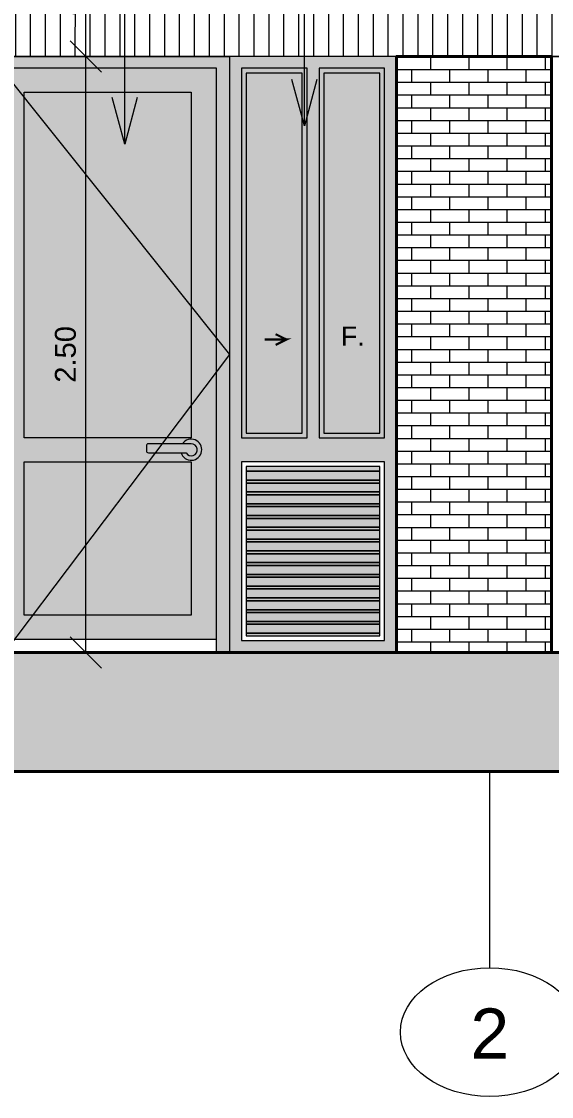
# Model space of a CAD drawing. Header units: metres. Extents: x 98211 to 98447, y 101204 to 101327.
# Drawn here: x 98419.079 to 98421.302, y 101317.554 to 101322.063 of the extents above; entities that cross this region are included whole.
import ezdxf
from ezdxf import colors
from ezdxf.entities.mleader import LeaderData, LeaderLine
from ezdxf.enums import TextEntityAlignment as Align
from ezdxf.math import Vec2, Vec3

# ---------------------------------------------------------------- set-up
doc = ezdxf.new("R2010")
doc.units = ezdxf.units.M
doc.header["$LTSCALE"] = 8
doc.header["$MEASUREMENT"] = 0
doc.header["$PDMODE"] = 1
doc.linetypes.add('DASHDOTX2', pattern=[2, 1, -0.5, 0, -0.5])
doc.linetypes.add('HIDDEN', pattern=[0.375, 0.25, -0.125])
doc.layers.get('0').update_dxf_attribs({"linetype": 'CONTINUOUS', "lineweight": 9})
doc.layers.get('DEFPOINTS').update_dxf_attribs({"linetype": 'CONTINUOUS'})
for name, color, linetype, lineweight in [('A-PLAN-ACHU1', 105, 'CONTINUOUS', 9), ('A-PLAN-ACHU3', 250, 'CONTINUOUS', 0), ('A-PUER', 36, 'CONTINUOUS', 13), ('A-VENT', 1, 'CONTINUOUS', 15), ('A_ACHURADADOS', 9, 'CONTINUOUS', 0), ('A_EJES', 75, 'DASHDOTX2', 5), ('A_MURO', 7, 'CONTINUOUS', 40), ('A_PLAN-4', 4, 'CONTINUOUS', 25), ('A_PLAN-5', 100, 'CONTINUOUS', 20), ('A_PLAN-8', 8, 'CONTINUOUS', 13), ('A_PROY', 16, 'HIDDEN', 5), ('A_PUER', 134, 'CONTINUOUS', 18), ('A_TEXT-DIM', 54, 'CONTINUOUS', 13), ('A_TEXT-IDEN', 5, 'CONTINUOUS', 18), ('A_TEXT-NOTA', 53, 'CONTINUOUS', 20), ('A_TEXT-SIMB', 195, 'CONTINUOUS', 20), ('A_VENT', 124, 'CONTINUOUS', 18)]:
    doc.layers.add(name, color=color, linetype=linetype, lineweight=lineweight)
doc.styles.add('ARIAL', font='arial.ttf')
doc.styles.add('DIM', font='arial.ttf')
doc.dimstyles.new('BAN_REP_1-50-2', dxfattribs={"dimtxt": 0.0875, "dimasz": 0.1313, "dimexe": 0.15, "dimexo": 0.03, "dimgap": 0.04, "dimtad": 1, "dimzin": 4, "dimdsep": 46, "dimtxsty": 'ARIAL', "dimblk": 'OBLIQUE', "dimcen": 0.075, "dimse1": 1, "dimse2": 1, "dimclrd": 256, "dimclre": 256, "dimclrt": 256, "dimadec": 0, "dimazin": 0, "dimtfac": 1, "dimtix": 1, "dimtofl": 0, "dimtmove": 1, "dimatfit": 3, "dimldrblk": 'OPEN90', "dimfxl": 1, "dimtolj": 1, "dimtzin": 0, "dimlwd": -1, "dimlwe": -1, "dimarcsym": 0})

# ---------------------------------------------------------------- blocks, each defined once
blk = doc.blocks.new('EJE')
at = {"layer": 'A_TEXT-SIMB'}
blk.add_ellipse((0, 0), major_axis=(-0.625, 0), ratio=0.72, dxfattribs=at)
at = {"layer": 'A_TEXT-IDEN', "style": 'ARIAL'}
blk.add_attdef('EJE', text='', height=0.35, dxfattribs=at).set_placement((0, -0.1843), align=Align.CENTER)
blk = doc.blocks.new('A$C58775FF0')
at = {"layer": 'A-PLAN-ACHU3'}
h = blk.add_hatch(color=252, dxfattribs=at)
h.dxf.hatch_style = 1
h.set_gradient(color1=(132, 132, 132), rotation=102, tint=1)
h.paths.add_polyline_path([(-0.0113, -0.0392), (-0.0113, -0.0204, -1.732051), (0.0226, -0.0008), (0.0226, -0.0338, 4.427005)])
at = {"layer": 'A-VENT', "transparency": 33554687}
h = blk.add_hatch(color=256, dxfattribs=at)
h.dxf.hatch_style = 1
h.set_gradient(color1=(91, 91, 91), color2=(132, 132, 132), rotation=90, tint=1, name='SPHERICAL')
edge = h.paths.add_edge_path()
edge.add_line((0.0226, -0.0008), (0.0226, -0.1623))
edge.add_arc((0.0151, -0.1623), 0.00755, -90, 0, ccw=False)
edge.add_line((0.0151, -0.1699), (-0.0038, -0.1699))
edge.add_arc((-0.0038, -0.1623), 0.00755, 180, 270, ccw=False)
edge.add_line((-0.0113, -0.1623), (-0.0113, -0.0204))
edge.add_arc((0, -0.0008), 0.0226, 0, 240, ccw=False)
at = {"layer": 'A-VENT'}
blk.add_lwpolyline([(-0.0113, -0.0392, -4.427005), (0.0226, -0.0338)], format="xyb", dxfattribs=at)
blk.add_lwpolyline([(0.0226, -0.0008), (0.0226, -0.1623, -0.414214), (0.0151, -0.1699), (-0.0038, -0.1699, -0.414214), (-0.0113, -0.1623), (-0.0113, -0.0204, -1.732051)], format="xyb", close=True, dxfattribs=at)
blk = doc.blocks.new('Puerta 1')
at = {"layer": 'A-PLAN-ACHU1', "true_color": 0x53c6c6, "transparency": 33554610}
h = blk.add_hatch(color=133, dxfattribs=at)
h.dxf.hatch_style = 1
h.set_gradient(color1=(158, 231, 255), tint=1)
h.paths.add_polyline_path([(99481.8405, 101771.2), (99482.5405, 101771.2), (99482.5405, 101769.75), (99481.8405, 101769.75)])
h = blk.add_hatch(color=133, dxfattribs=at)
h.dxf.hatch_style = 1
h.set_gradient(color1=(158, 231, 255), tint=1)
h.paths.add_polyline_path([(99481.8405, 101769.65), (99482.5405, 101769.65), (99482.5405, 101769.0056), (99481.8405, 101769.0056)])
at = {"layer": 'A-PUER', "transparency": 33554687}
h = blk.add_hatch(color=256, dxfattribs=at)
h.dxf.hatch_style = 1
h.set_gradient(color1=(91, 91, 91), color2=(214, 214, 214), tint=1, name='CURVED')
h.paths.add_polyline_path([(99482.7016, 101768.85), (99482.646, 101768.85), (99482.646, 101771.3), (99481.7571, 101771.3), (99481.7571, 101768.85), (99481.7016, 101768.85), (99481.7016, 101771.35), (99482.7016, 101771.35)])
h = blk.add_hatch(color=256, dxfattribs=at)
h.dxf.hatch_style = 1
h.set_gradient(color1=(132, 132, 132), tint=1, name='CURVED')
h.paths.add_polyline_path([(99482.646, 101771.3), (99481.7571, 101771.3), (99481.7571, 101768.9056), (99482.646, 101768.9056)])
h.paths.add_polyline_path([(99481.8405, 101771.2), (99482.5405, 101771.2), (99482.5405, 101769.75), (99481.8405, 101769.75)], flags=16)
h.paths.add_polyline_path([(99481.8405, 101769.65), (99482.5405, 101769.65), (99482.5405, 101769.0056), (99481.8405, 101769.0056)], flags=16)
at = {"layer": 'A-PUER'}
for points in [[(99482.7016, 101768.85), (99482.646, 101768.85), (99482.646, 101771.3), (99481.7571, 101771.3), (99481.7571, 101768.85), (99481.7016, 101768.85), (99481.7016, 101771.35), (99482.7016, 101771.35)], [(99482.646, 101771.3), (99481.7571, 101771.3), (99481.7571, 101768.9056), (99482.646, 101768.9056)], [(99481.8405, 101771.2), (99482.5405, 101771.2), (99482.5405, 101769.75), (99481.8405, 101769.75)], [(99481.8405, 101769.65), (99482.5405, 101769.65), (99482.5405, 101769.0056), (99481.8405, 101769.0056)]]:
    blk.add_lwpolyline(points, close=True, dxfattribs=at)
at = {"layer": 'A_PROY', "ltscale": 2}
blk.add_lwpolyline([(99481.7016, 101771.35), (99482.7016, 101770.1), (99481.7571, 101768.85)], dxfattribs=at)
at = {"layer": 'A-PUER', "xscale": -1.111111111110999, "yscale": 1.111111111110999, "zscale": 1.111111111110999, "rotation": 270}
blk.add_blockref('A$C58775FF0', (99482.5414, 101769.7), dxfattribs=at)
blk = doc.blocks.new('Ventana 05')
at = {"layer": 'A-PLAN-ACHU1'}
h = blk.add_hatch(color=256, dxfattribs=at)
h.dxf.hatch_style = 1
h.set_gradient(color1=(91, 91, 91), color2=(173, 173, 173), tint=1)
h.paths.add_polyline_path([(99439.555, 101752.8347), (99439.79, 101752.8347), (99439.79, 101752.1669), (99439.81, 101752.1669), (99439.81, 101752.8547), (99439.535, 101752.8547), (99439.535, 101751.3047), (99439.81, 101751.3047), (99439.81, 101752.1669), (99439.79, 101752.1669), (99439.79, 101751.3247), (99439.555, 101751.3247)])
h.paths.add_polyline_path([(99439.485, 101752.8547), (99439.21, 101752.8547), (99439.21, 101751.3047), (99439.485, 101751.3047)])
h.paths.add_polyline_path([(99439.465, 101751.3247), (99439.23, 101751.3247), (99439.23, 101752.8347), (99439.465, 101752.8347)], flags=16)
at = {"layer": 'A-PLAN-ACHU1', "true_color": 0x53c6c6, "transparency": 33554610}
h = blk.add_hatch(color=133, dxfattribs=at)
h.dxf.hatch_style = 1
h.set_gradient(color1=(158, 231, 255), tint=1)
h.paths.add_polyline_path([(99439.465, 101752.8347), (99439.23, 101752.8347), (99439.23, 101751.3247), (99439.465, 101751.3247)])
h = blk.add_hatch(color=133, dxfattribs=at)
h.dxf.hatch_style = 1
h.set_gradient(color1=(158, 231, 255), rotation=180, tint=1)
h.paths.add_polyline_path([(99439.555, 101751.3247), (99439.79, 101751.3247), (99439.79, 101752.8347), (99439.555, 101752.8347)])
at = {"layer": 'A-PLAN-ACHU1', "transparency": 33554687}
h = blk.add_hatch(color=256, dxfattribs=at)
h.dxf.hatch_style = 1
h.set_gradient(color1=(91, 91, 91), color2=(214, 214, 214), rotation=90, tint=1, name='CYLINDER')
h.paths.add_polyline_path([(99439.79, 101751.1847), (99439.23, 101751.1847), (99439.23, 101751.1645), (99439.79, 101751.1645)])
h = blk.add_hatch(color=256, dxfattribs=at)
h.dxf.hatch_style = 1
h.set_gradient(color1=(255, 255, 255), color2=(91, 91, 91), rotation=90, tint=1)
h.paths.add_polyline_path([(99439.79, 101751.1645), (99439.23, 101751.1645), (99439.23, 101751.1269), (99439.79, 101751.1269)])
h = blk.add_hatch(color=256, dxfattribs=at)
h.dxf.hatch_style = 1
h.set_gradient(color1=(91, 91, 91), color2=(214, 214, 214), rotation=90, tint=1, name='CYLINDER')
h.paths.add_polyline_path([(99439.79, 101751.1269), (99439.23, 101751.1269), (99439.23, 101751.1151), (99439.79, 101751.1151)])
h = blk.add_hatch(color=256, dxfattribs=at)
h.dxf.hatch_style = 1
h.set_gradient(color1=(255, 255, 255), color2=(91, 91, 91), rotation=90, tint=1)
h.paths.add_polyline_path([(99439.79, 101751.1151), (99439.23, 101751.1151), (99439.23, 101751.0776), (99439.79, 101751.0776)])
h = blk.add_hatch(color=256, dxfattribs=at)
h.dxf.hatch_style = 1
h.set_gradient(color1=(91, 91, 91), color2=(214, 214, 214), rotation=90, tint=1, name='CYLINDER')
h.paths.add_polyline_path([(99439.79, 101751.0776), (99439.23, 101751.0776), (99439.23, 101751.0657), (99439.79, 101751.0657)])
h = blk.add_hatch(color=256, dxfattribs=at)
h.dxf.hatch_style = 1
h.set_gradient(color1=(255, 255, 255), color2=(91, 91, 91), rotation=90, tint=1)
h.paths.add_polyline_path([(99439.79, 101751.0657), (99439.23, 101751.0657), (99439.23, 101751.0282), (99439.79, 101751.0282)])
h = blk.add_hatch(color=256, dxfattribs=at)
h.dxf.hatch_style = 1
h.set_gradient(color1=(91, 91, 91), color2=(214, 214, 214), rotation=90, tint=1, name='CYLINDER')
h.paths.add_polyline_path([(99439.79, 101751.0282), (99439.23, 101751.0282), (99439.23, 101751.0164), (99439.79, 101751.0164)])
h = blk.add_hatch(color=256, dxfattribs=at)
h.dxf.hatch_style = 1
h.set_gradient(color1=(255, 255, 255), color2=(91, 91, 91), rotation=90, tint=1)
h.paths.add_polyline_path([(99439.79, 101751.0164), (99439.23, 101751.0164), (99439.23, 101750.9788), (99439.79, 101750.9788)])
h = blk.add_hatch(color=256, dxfattribs=at)
h.dxf.hatch_style = 1
h.set_gradient(color1=(91, 91, 91), color2=(214, 214, 214), rotation=90, tint=1, name='CYLINDER')
h.paths.add_polyline_path([(99439.79, 101750.9788), (99439.23, 101750.9788), (99439.23, 101750.967), (99439.79, 101750.967)])
h = blk.add_hatch(color=256, dxfattribs=at)
h.dxf.hatch_style = 1
h.set_gradient(color1=(255, 255, 255), color2=(91, 91, 91), rotation=90, tint=1)
h.paths.add_polyline_path([(99439.79, 101750.967), (99439.23, 101750.967), (99439.23, 101750.9294), (99439.79, 101750.9294)])
h = blk.add_hatch(color=256, dxfattribs=at)
h.dxf.hatch_style = 1
h.set_gradient(color1=(91, 91, 91), color2=(214, 214, 214), rotation=90, tint=1, name='CYLINDER')
h.paths.add_polyline_path([(99439.79, 101750.9294), (99439.23, 101750.9294), (99439.23, 101750.9176), (99439.79, 101750.9176)])
h = blk.add_hatch(color=256, dxfattribs=at)
h.dxf.hatch_style = 1
h.set_gradient(color1=(255, 255, 255), color2=(91, 91, 91), rotation=90, tint=1)
h.paths.add_polyline_path([(99439.79, 101750.9176), (99439.23, 101750.9176), (99439.23, 101750.8801), (99439.79, 101750.8801)])
h = blk.add_hatch(color=256, dxfattribs=at)
h.dxf.hatch_style = 1
h.set_gradient(color1=(91, 91, 91), color2=(214, 214, 214), rotation=90, tint=1, name='CYLINDER')
h.paths.add_polyline_path([(99439.79, 101750.8801), (99439.23, 101750.8801), (99439.23, 101750.8683), (99439.79, 101750.8683)])
h = blk.add_hatch(color=256, dxfattribs=at)
h.dxf.hatch_style = 1
h.set_gradient(color1=(255, 255, 255), color2=(91, 91, 91), rotation=90, tint=1)
h.paths.add_polyline_path([(99439.79, 101750.8683), (99439.23, 101750.8683), (99439.23, 101750.8307), (99439.79, 101750.8307)])
h = blk.add_hatch(color=256, dxfattribs=at)
h.dxf.hatch_style = 1
h.set_gradient(color1=(91, 91, 91), color2=(214, 214, 214), rotation=90, tint=1, name='CYLINDER')
h.paths.add_polyline_path([(99439.79, 101750.8307), (99439.23, 101750.8307), (99439.23, 101750.8189), (99439.79, 101750.8189)])
h = blk.add_hatch(color=256, dxfattribs=at)
h.dxf.hatch_style = 1
h.set_gradient(color1=(255, 255, 255), color2=(91, 91, 91), rotation=90, tint=1)
h.paths.add_polyline_path([(99439.79, 101750.8189), (99439.23, 101750.8189), (99439.23, 101750.7813), (99439.79, 101750.7813)])
h = blk.add_hatch(color=256, dxfattribs=at)
h.dxf.hatch_style = 1
h.set_gradient(color1=(91, 91, 91), color2=(214, 214, 214), rotation=90, tint=1, name='CYLINDER')
h.paths.add_polyline_path([(99439.79, 101750.7813), (99439.23, 101750.7813), (99439.23, 101750.7695), (99439.79, 101750.7695)])
h = blk.add_hatch(color=256, dxfattribs=at)
h.dxf.hatch_style = 1
h.set_gradient(color1=(255, 255, 255), color2=(91, 91, 91), rotation=90, tint=1)
h.paths.add_polyline_path([(99439.79, 101750.7695), (99439.23, 101750.7695), (99439.23, 101750.732), (99439.79, 101750.732)])
h = blk.add_hatch(color=256, dxfattribs=at)
h.dxf.hatch_style = 1
h.set_gradient(color1=(91, 91, 91), color2=(214, 214, 214), rotation=90, tint=1, name='CYLINDER')
h.paths.add_polyline_path([(99439.79, 101750.732), (99439.23, 101750.732), (99439.23, 101750.7201), (99439.79, 101750.7201)])
h = blk.add_hatch(color=256, dxfattribs=at)
h.dxf.hatch_style = 1
h.set_gradient(color1=(255, 255, 255), color2=(91, 91, 91), rotation=90, tint=1)
h.paths.add_polyline_path([(99439.79, 101750.7201), (99439.23, 101750.7201), (99439.23, 101750.6826), (99439.79, 101750.6826)])
h = blk.add_hatch(color=256, dxfattribs=at)
h.dxf.hatch_style = 1
h.set_gradient(color1=(91, 91, 91), color2=(214, 214, 214), rotation=90, tint=1, name='CYLINDER')
h.paths.add_polyline_path([(99439.79, 101750.6826), (99439.23, 101750.6826), (99439.23, 101750.6708), (99439.79, 101750.6708)])
h = blk.add_hatch(color=256, dxfattribs=at)
h.dxf.hatch_style = 1
h.set_gradient(color1=(255, 255, 255), color2=(91, 91, 91), rotation=90, tint=1)
h.paths.add_polyline_path([(99439.79, 101750.6708), (99439.23, 101750.6708), (99439.23, 101750.6332), (99439.79, 101750.6332)])
h = blk.add_hatch(color=256, dxfattribs=at)
h.dxf.hatch_style = 1
h.set_gradient(color1=(91, 91, 91), color2=(214, 214, 214), rotation=90, tint=1, name='CYLINDER')
h.paths.add_polyline_path([(99439.79, 101750.6332), (99439.23, 101750.6332), (99439.23, 101750.6214), (99439.79, 101750.6214)])
h = blk.add_hatch(color=256, dxfattribs=at)
h.dxf.hatch_style = 1
h.set_gradient(color1=(255, 255, 255), color2=(91, 91, 91), rotation=90, tint=1)
h.paths.add_polyline_path([(99439.79, 101750.6214), (99439.23, 101750.6214), (99439.23, 101750.5838), (99439.79, 101750.5838)])
h = blk.add_hatch(color=256, dxfattribs=at)
h.dxf.hatch_style = 1
h.set_gradient(color1=(91, 91, 91), color2=(214, 214, 214), rotation=90, tint=1, name='CYLINDER')
h.paths.add_polyline_path([(99439.79, 101750.5838), (99439.23, 101750.5838), (99439.23, 101750.572), (99439.79, 101750.572)])
h = blk.add_hatch(color=256, dxfattribs=at)
h.dxf.hatch_style = 1
h.set_gradient(color1=(255, 255, 255), color2=(91, 91, 91), rotation=90, tint=1)
h.paths.add_polyline_path([(99439.79, 101750.572), (99439.23, 101750.572), (99439.23, 101750.5345), (99439.79, 101750.5345)])
h = blk.add_hatch(color=256, dxfattribs=at)
h.dxf.hatch_style = 1
h.set_gradient(color1=(91, 91, 91), color2=(214, 214, 214), rotation=90, tint=1, name='CYLINDER')
h.paths.add_polyline_path([(99439.79, 101750.5345), (99439.23, 101750.5345), (99439.23, 101750.5227), (99439.79, 101750.5227)])
h = blk.add_hatch(color=256, dxfattribs=at)
h.dxf.hatch_style = 1
h.set_gradient(color1=(255, 255, 255), color2=(91, 91, 91), rotation=90, tint=1)
h.paths.add_polyline_path([(99439.79, 101750.5227), (99439.23, 101750.5227), (99439.23, 101750.4851), (99439.79, 101750.4851)])
h = blk.add_hatch(color=256, dxfattribs=at)
h.dxf.hatch_style = 1
h.set_gradient(color1=(91, 91, 91), color2=(214, 214, 214), rotation=90, tint=1, name='CYLINDER')
h.paths.add_polyline_path([(99439.79, 101750.4851), (99439.23, 101750.4851), (99439.23, 101750.4747), (99439.79, 101750.4747)])
at = {"layer": 'A-PLAN-ACHU3'}
h = blk.add_hatch(dxfattribs=at)
h.set_pattern_fill('ANGLE', color=252)
h.set_pattern_definition([(0, (96639.93, 100548.839), (0, 6.985), [5.08, -1.905]), (90, (96639.93, 100548.839), (-6.985, 4e-16), [5.08, -1.905])])
h.paths.add_polyline_path([(99439.21, 101751.2047), (99439.21, 101750.4547), (99439.81, 101750.4547), (99439.81, 101751.2047)])
h.paths.add_polyline_path([(99439.79, 101751.1847), (99439.79, 101750.4747), (99439.23, 101750.4747), (99439.23, 101751.1847)], flags=16)
at = {"layer": 'A-PUER', "transparency": 33554687}
h = blk.add_hatch(color=256, dxfattribs=at)
h.dxf.hatch_style = 1
h.set_gradient(color1=(91, 91, 91), color2=(214, 214, 214), tint=1, name='CURVED')
h.paths.add_polyline_path([(99439.535, 101751.3047), (99439.535, 101752.8547), (99439.81, 101752.8547), (99439.81, 101752.1669), (99439.86, 101752.1669), (99439.86, 101752.9047), (99439.16, 101752.9047), (99439.16, 101750.4047), (99439.86, 101750.4047), (99439.86, 101752.1669), (99439.81, 101752.1669), (99439.81, 101751.3047)])
h.paths.add_polyline_path([(99439.81, 101751.2047), (99439.81, 101750.4547), (99439.21, 101750.4547), (99439.21, 101751.2047)], flags=16)
h.paths.add_polyline_path([(99439.79, 101751.1847), (99439.79, 101750.4747), (99439.23, 101750.4747), (99439.23, 101751.1847)], flags=0)
h.paths.add_polyline_path([(99439.485, 101751.3047), (99439.21, 101751.3047), (99439.21, 101752.8547), (99439.485, 101752.8547)], flags=16)
h.paths.add_polyline_path([(99439.465, 101751.3247), (99439.23, 101751.3247), (99439.23, 101752.8347), (99439.465, 101752.8347)], flags=0)
h.paths.add_polyline_path([(99439.6713, 101750.727, -0.414214), (99439.7313, 101750.667), (99439.7313, 101750.5995, -0.414214), (99439.6713, 101750.5395), (99439.3488, 101750.5395, -0.414214), (99439.2888, 101750.5995), (99439.2888, 101750.667, -0.414214), (99439.3488, 101750.727)], flags=0)
h.paths.add_polyline_path([(99439.3487, 101750.5486), (99439.6714, 101750.5486), (99439.6714, 101750.7182), (99439.3487, 101750.7182)], flags=8)
at = {"layer": 'A-PLAN-ACHU1'}
for points in [[(99439.79, 101751.1847), (99439.23, 101751.1847), (99439.23, 101751.1645), (99439.79, 101751.1645)], [(99439.79, 101751.1645), (99439.23, 101751.1645), (99439.23, 101751.1269), (99439.79, 101751.1269)], [(99439.79, 101751.1269), (99439.23, 101751.1269), (99439.23, 101751.1151), (99439.79, 101751.1151)], [(99439.79, 101751.1151), (99439.23, 101751.1151), (99439.23, 101751.0776), (99439.79, 101751.0776)], [(99439.79, 101751.0776), (99439.23, 101751.0776), (99439.23, 101751.0657), (99439.79, 101751.0657)], [(99439.79, 101751.0657), (99439.23, 101751.0657), (99439.23, 101751.0282), (99439.79, 101751.0282)], [(99439.79, 101751.0282), (99439.23, 101751.0282), (99439.23, 101751.0164), (99439.79, 101751.0164)], [(99439.79, 101751.0164), (99439.23, 101751.0164), (99439.23, 101750.9788), (99439.79, 101750.9788)], [(99439.79, 101750.9788), (99439.23, 101750.9788), (99439.23, 101750.967), (99439.79, 101750.967)], [(99439.79, 101750.967), (99439.23, 101750.967), (99439.23, 101750.9294), (99439.79, 101750.9294)], [(99439.79, 101750.9294), (99439.23, 101750.9294), (99439.23, 101750.9176), (99439.79, 101750.9176)], [(99439.79, 101750.9176), (99439.23, 101750.9176), (99439.23, 101750.8801), (99439.79, 101750.8801)], [(99439.79, 101750.8801), (99439.23, 101750.8801), (99439.23, 101750.8683), (99439.79, 101750.8683)], [(99439.79, 101750.8683), (99439.23, 101750.8683), (99439.23, 101750.8307), (99439.79, 101750.8307)], [(99439.79, 101750.8307), (99439.23, 101750.8307), (99439.23, 101750.8189), (99439.79, 101750.8189)], [(99439.79, 101750.8189), (99439.23, 101750.8189), (99439.23, 101750.7813), (99439.79, 101750.7813)], [(99439.79, 101750.7813), (99439.23, 101750.7813), (99439.23, 101750.7695), (99439.79, 101750.7695)], [(99439.79, 101750.7695), (99439.23, 101750.7695), (99439.23, 101750.732), (99439.79, 101750.732)], [(99439.79, 101750.732), (99439.23, 101750.732), (99439.23, 101750.7201), (99439.79, 101750.7201)], [(99439.79, 101750.7201), (99439.23, 101750.7201), (99439.23, 101750.6826), (99439.79, 101750.6826)], [(99439.79, 101750.6826), (99439.23, 101750.6826), (99439.23, 101750.6708), (99439.79, 101750.6708)], [(99439.79, 101750.6708), (99439.23, 101750.6708), (99439.23, 101750.6332), (99439.79, 101750.6332)], [(99439.79, 101750.6332), (99439.23, 101750.6332), (99439.23, 101750.6214), (99439.79, 101750.6214)], [(99439.79, 101750.6214), (99439.23, 101750.6214), (99439.23, 101750.5838), (99439.79, 101750.5838)], [(99439.79, 101750.5838), (99439.23, 101750.5838), (99439.23, 101750.572), (99439.79, 101750.572)], [(99439.79, 101750.572), (99439.23, 101750.572), (99439.23, 101750.5345), (99439.79, 101750.5345)], [(99439.79, 101750.5345), (99439.23, 101750.5345), (99439.23, 101750.5227), (99439.79, 101750.5227)], [(99439.79, 101750.5227), (99439.23, 101750.5227), (99439.23, 101750.4851), (99439.79, 101750.4851)], [(99439.79, 101750.4851), (99439.23, 101750.4851), (99439.23, 101750.4747), (99439.79, 101750.4747)]]:
    blk.add_lwpolyline(points, close=True, dxfattribs=at)
at = {"layer": 'A-VENT'}
for points in [[(99439.16, 101750.4047), (99439.86, 101750.4047), (99439.86, 101752.9047), (99439.16, 101752.9047)], [(99439.485, 101752.8547), (99439.21, 101752.8547), (99439.21, 101751.3047), (99439.485, 101751.3047)], [(99439.535, 101751.3047), (99439.81, 101751.3047), (99439.81, 101752.8547), (99439.535, 101752.8547)], [(99439.21, 101751.2047), (99439.21, 101750.4547), (99439.81, 101750.4547), (99439.81, 101751.2047)]]:
    blk.add_lwpolyline(points, close=True, dxfattribs=at)
at = {"layer": 'A-VENT', "const_width": 0.00916}
blk.add_lwpolyline([(99439.3073, 101751.7169), (99439.3989, 101751.7169), (99439.3531, 101751.6944), (99439.3989, 101751.7169), (99439.3531, 101751.7395)], dxfattribs=at)
at = {"layer": 'A_PLAN-8'}
for points in [[(99439.465, 101752.8347), (99439.23, 101752.8347), (99439.23, 101751.3247), (99439.465, 101751.3247)], [(99439.555, 101751.3247), (99439.79, 101751.3247), (99439.79, 101752.8347), (99439.555, 101752.8347)], [(99439.23, 101751.1847), (99439.23, 101750.4747), (99439.79, 101750.4747), (99439.79, 101751.1847)]]:
    blk.add_lwpolyline(points, close=True, dxfattribs=at)
at = {"layer": 'A_TEXT-DIM', "color": 1, "insert": (99439.627, 101751.7713), "char_height": 0.08, "width": 18.162908, "attachment_point": 1, "style": 'DIM'}
blk.add_mtext('F.', dxfattribs=at)
blk = doc.blocks.new('_Open30')
at = {"color": 0, "linetype": 'ByBlock', "lineweight": -2}
for p, q in [((-1, 0.268), (0, 0)), ((0, 0), (-1, -0.268)), ((0, 0), (-1, 0))]:
    blk.add_line(p, q, dxfattribs=at)
blk = doc.blocks.new('_Oblique')
at = {"color": 0, "linetype": 'ByBlock', "lineweight": -2}
blk.add_line((-0.5, -0.5), (0.5, 0.5), dxfattribs=at)
blk = doc.blocks.new('*D206')
at = {"layer": 'A_TEXT-DIM', "transparency": 16777216}
blk.add_line((98419.3485, 101319.4165), (98419.3485, 101321.9165), dxfattribs=at)
at = {"layer": 'DEFPOINTS', "color": 0, "transparency": 16777216}
for p in [(98419.3485, 101321.9165), (98419.609, 101321.9165), (98419.609, 101319.4165)]:
    blk.add_point(p, dxfattribs=at)
at = {"layer": 'A_TEXT-DIM', "transparency": 16777216, "xscale": 0.1313, "yscale": 0.1313, "zscale": 0.1313}
for p, rotation in [((98419.3485, 101321.9165), 90), ((98419.3485, 101319.4165), 270)]:
    blk.add_blockref('_Oblique', p, dxfattribs=dict(at, rotation=rotation))
at = {"layer": 'A_TEXT-DIM', "transparency": 16777216, "insert": (98419.2638, 101320.6665), "char_height": 0.0875, "attachment_point": 5, "rotation": 90, "style": 'ARIAL'}
blk.add_mtext('\\A1;2.50', dxfattribs=at)
blk = doc.blocks.new('_Open90')
at = {"color": 0, "linetype": 'ByBlock', "lineweight": -2}
for p, q in [((-0.5, 0.5), (0, 0)), ((0, 0), (-1, 0)), ((0, 0), (-0.5, -0.5))]:
    blk.add_line(p, q, dxfattribs=at)
blk = doc.blocks.new('*D207')
at = {"layer": 'A_TEXT-DIM', "transparency": 16777216}
blk.add_line((98419.3485, 101321.9165), (98419.3485, 101322.4165), dxfattribs=at)
at = {"layer": 'DEFPOINTS', "color": 0, "transparency": 16777216}
for p in [(98419.3485, 101322.4165), (98421.109, 101322.4165, -1193.422), (98419.609, 101321.9165)]:
    blk.add_point(p, dxfattribs=at)
at = {"layer": 'A_TEXT-DIM', "transparency": 16777216, "xscale": 0.1313, "yscale": 0.1313, "zscale": 0.1313}
for p, rotation in [((98419.3485, 101322.4165), 90), ((98419.3485, 101321.9165), 270)]:
    blk.add_blockref('_Oblique', p, dxfattribs=dict(at, rotation=rotation))
at = {"layer": 'A_TEXT-DIM', "transparency": 16777216, "insert": (98419.2638, 101322.1665), "char_height": 0.0875, "attachment_point": 5, "rotation": 90, "style": 'ARIAL'}
blk.add_mtext('\\A1;.50', dxfattribs=at)

msp = doc.modelspace()

# ---------------------------------------------------------------- hatches: boundary and pattern name
at = {"layer": 'A_ACHURADADOS'}
h = msp.add_hatch(dxfattribs=at)
h.set_pattern_fill('ANSI31', color=256, scale=0.5, angle=404.9999, style=0)
h.set_pattern_definition([(269.99990868, (197817.279884, 203189.407936), (0.0625, -9.9614e-08), [])])
h.paths.add_polyline_path([(98418.9521, 101322.4165), (98418.9521, 101321.9165), (98435.2023, 101321.9165), (98435.2023, 101322.4165)])
at = {"layer": 'A_MURO'}
h = msp.add_hatch(color=7, dxfattribs=at)
h.dxf.hatch_style = 1
h.paths.add_polyline_path([(98411.7592, 101319.4165), (98438.0436, 101319.4165), (98438.0436, 101318.9165), (98411.7592, 101318.9165)])
at = {"layer": 'A_PLAN-8'}
h = msp.add_hatch(dxfattribs=at)
h.set_pattern_fill('AR-BRSTD,_O', color=256, scale=0.02, angle=-0.0001)
h.set_pattern_definition([(359.99990868, (-595.926045, -531.93785), (8.5014e-08, 0.05334), []), (89.99990868, (-595.926045, -531.93785), (-0.079999914985, 0.053340127506), [0.05334, -0.05334])])
h.paths.add_polyline_path([(98421.3021, 101319.4165), (98420.6521, 101319.4165), (98420.6521, 101321.9165), (98421.3021, 101321.9165)])

# ---------------------------------------------------------------- linework, layer by layer
at = {"layer": 'A_EJES'}
msp.add_line((98421.0433, 101318.0939), (98421.0433, 101318.9165), dxfattribs=at)
at = {"layer": 'A_MURO'}
msp.add_lwpolyline([(98421.3021, 101319.4165), (98420.6521, 101319.4165), (98420.6521, 101321.9165), (98421.3021, 101321.9165)], close=True, dxfattribs=at)
msp.add_lwpolyline([(98411.7592, 101319.4165), (98438.0436, 101319.4165), (98438.0436, 101318.9165), (98411.7592, 101318.9165), (98411.7592, 101319.4165)], dxfattribs=at)
at = {"layer": 'A_PLAN-4'}
msp.add_line((98420.6521, 101321.9165), (98420.6521, 101319.4165), dxfattribs=at)
at = {"layer": 'A_PLAN-5'}
msp.add_line((98435.2021, 101321.9165), (98418.9521, 101321.9165), dxfattribs=at)
at = {"layer": 'A_VENT'}
msp.add_lwpolyline([(98425.5521, 101319.4165), (98421.3021, 101319.4165), (98421.3021, 101321.9165), (98425.5521, 101321.9165)], close=True, dxfattribs=at)

# ---------------------------------------------------------------- block references
at = {"xscale": 0.6, "yscale": 0.6, "zscale": 0.6}
msp.add_blockref('EJE', (98421.0433, 101317.8239), dxfattribs=at).add_auto_attribs({'EJE': '2'})
at = {"layer": 'A_PUER'}
msp.add_blockref('Puerta 1', (-1062.7495, -449.4335), dxfattribs=at)
at = {"layer": 'A_VENT'}
msp.add_blockref('Ventana 05', (-1019.208, -430.9882), dxfattribs=at)

# ---------------------------------------------------------------- dimensions: what is measured, and where the dimension line sits
at = {"layer": 'A_TEXT-DIM'}
for base, p1, p2, picture, middle in [((98419.3485, 101322.4165), (98419.609, 101321.9165), (98421.109, 101322.4165, -1193.422), '*D207', (98419.2638, 101322.1665)), ((98419.3485, 101321.9165), (98419.609, 101319.4165), (98419.609, 101321.9165), '*D206', (98419.2638, 101320.6665))]:
    dim = msp.add_linear_dim(base=base, p1=p1, p2=p2, angle=90, dimstyle='BAN_REP_1-50-2', dxfattribs=at)
    dim.commit()
    dim.dimension.update_dxf_attribs({"geometry": picture, "text_midpoint": middle})

# ---------------------------------------------------------------- leaders
at = {"layer": 'A_TEXT-NOTA'}
ml = msp.add_multileader_mtext('Standard', dxfattribs=at)
ml.set_content('{\\fArial|b0|i0|c0|p32;Ventana Corrediza en aluminio negro con vidrio de seguridad laminado 6mm }', color=256, style='ARIAL')
ml.set_leader_properties(color=256, linetype='ByLayer', lineweight=-1)
ml.set_arrow_properties(name='OPEN30')
ml.build(insert=Vec2(0, 0))
ml.multileader.update_dxf_attribs({"dogleg_length": 0.78, "arrow_head_size": 0.195})
ctx = ml.context
ctx.base_point, ctx.char_height, ctx.arrow_head_size, ctx.landing_gap_size, ctx.plane_origin = Vec3(98416.4825, 101325.5624), 0.15, 0.195, 0.09, Vec3(98422.3883, 101321.5821)
notes = []
notes.append((ctx, [(0, (1, 1, 0), (98420.2656, 101325.5624), (-1, 0), 0.7346, [(0, [(98420.2656, 101321.6251)], 0, [])])]))
ctx.mtext.insert, ctx.mtext.width, ctx.mtext.flow_direction = Vec3(98416.5725, 101325.6386), 3.190677, 5
ml = msp.add_multileader_mtext('Standard', dxfattribs=at)
ml.set_content('{\\fArial|b0|i0|c0|p32;Puerta aluminio con vidrio de seguridad laminado de 6 mm}', color=256, style='ARIAL')
ml.set_leader_properties(color=256, linetype='ByLayer', lineweight=-1)
ml.set_arrow_properties(name='OPEN30')
ml.build(insert=Vec2(0, 0))
ml.multileader.update_dxf_attribs({"dogleg_length": 0.78, "arrow_head_size": 0.195})
ctx = ml.context
ctx.base_point, ctx.char_height, ctx.arrow_head_size, ctx.landing_gap_size, ctx.plane_origin = Vec3(98416.5349, 101324.7072), 0.15, 0.195, 0.09, Vec3(98421.9028, 101320.7992)
ctx.text_align_type = 1
notes.append((ctx, [(0, (1, 1, 0), (98419.5123, 101324.7072), (-1, 0), 0.115, [(0, [(98419.5123, 101321.5489)], 0, [])])]))
ctx.mtext.insert, ctx.mtext.width, ctx.mtext.alignment, ctx.mtext.flow_direction = Vec3(98417.9661, 101324.8043), 3.107454, 2, 5
for ctx, leaders in notes:
    for number, flags, end, landing, length, lines in leaders:
        leader = LeaderData()
        leader.index, (leader.has_last_leader_line, leader.has_dogleg_vector, leader.attachment_direction) = number, flags
        leader.last_leader_point, leader.dogleg_vector, leader.dogleg_length = Vec3(end), Vec3(landing), length
        for number, points, colour, breaks in lines:
            line = LeaderLine()
            line.index, line.vertices, line.color, line.breaks = number, Vec3.list(points), colors.encode_raw_color(colour), breaks
            leader.lines.append(line)
        ctx.leaders.append(leader)

doc.saveas('drawing.dxf')
